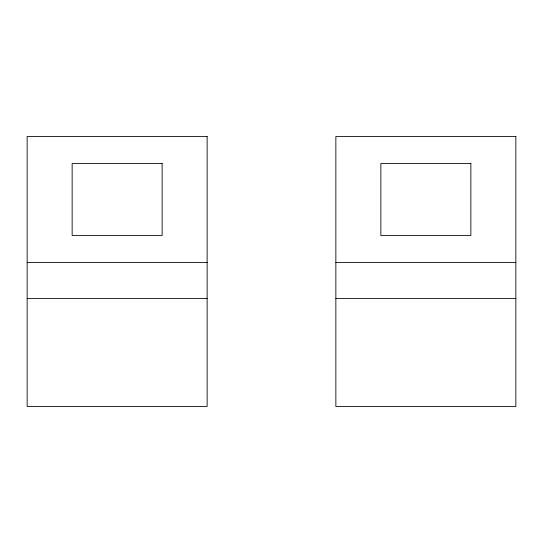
<?xml version="1.0" encoding="UTF-8"?>
<svg xmlns="http://www.w3.org/2000/svg" width="543" height="543" viewBox="0 0 543 543"><rect width="100%" height="100%" fill="white"/><g stroke="black" fill="none" stroke-linecap="round" stroke-linejoin="round"><path stroke-width="0.81" d="M27.15 262.5L207.141 262.5M335.859 262.5L515.85 262.5M27.15 298.501L207.141 298.501M335.859 298.501L515.85 298.501M207.141 136.51L27.15 136.51L27.15 406.49L207.141 406.49L207.141 136.51M515.85 136.51L335.859 136.51L335.859 406.49L515.85 406.49L515.85 136.51M162.14 163.504L72.144 163.504L72.144 235.499L162.14 235.499L162.14 163.504M470.856 163.504L380.86 163.504L380.86 235.499L470.856 235.499L470.856 163.504"/></g></svg>
